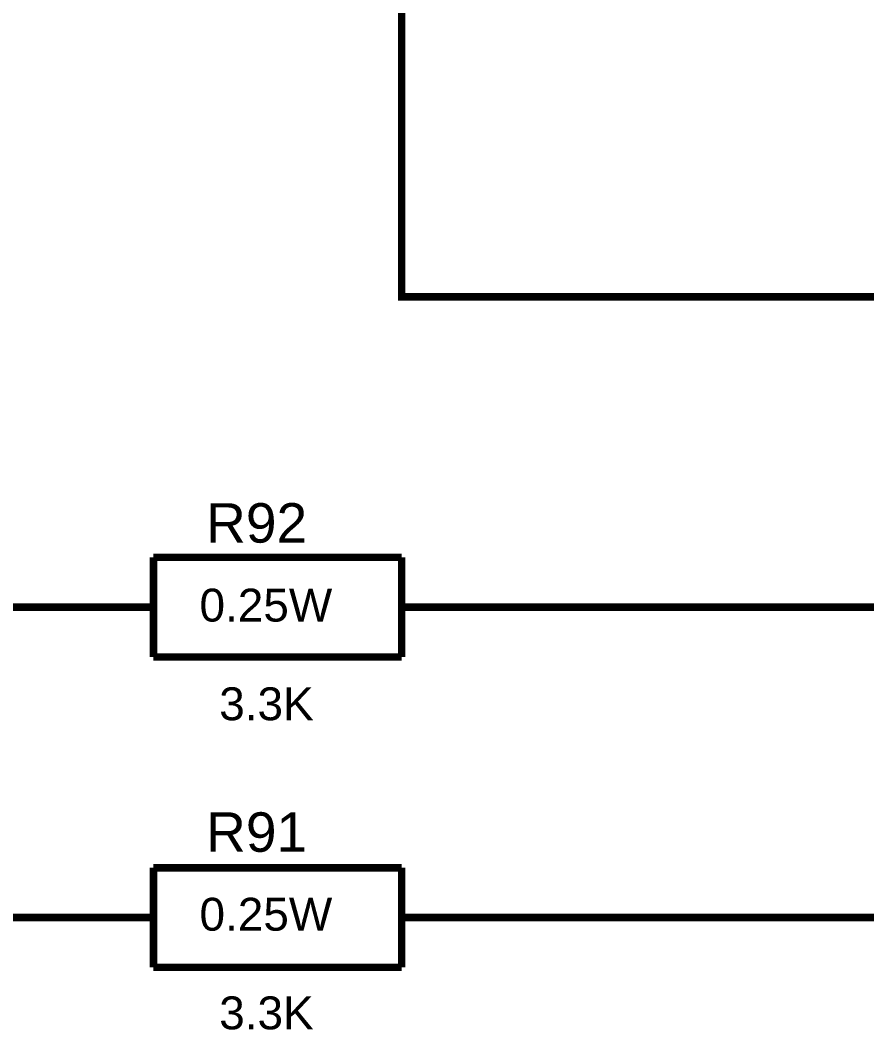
# Model space of a CAD drawing. Header units: millimetres. Extents: x -2024 to 917, y -725 to 13.
# Drawn here: x -1611.93 to -1577.82, y -481.19 to -440.52 of the extents above; entities that cross this region are included whole.
import ezdxf

# ---------------------------------------------------------------- set-up
doc = ezdxf.new("R2010")
doc.units = ezdxf.units.MM
doc.styles.get("Standard").update_dxf_attribs({"font": 'arial.ttf'})

msp = doc.modelspace()

# ---------------------------------------------------------------- linework, layer by layer
at = {"color": 7, "const_width": 0.3}
for points in [[(-1609.062, -404.175), (-1596.566, -404.175), (-1596.566, -451.666), (-1541.6, -451.666)], [(-1606.563, -462.164), (-1606.563, -466.172)], [(-1606.563, -462.164), (-1596.566, -462.164)], [(-1596.566, -462.164), (-1596.566, -466.172)], [(-1609.062, -464.168), (-1641.552, -464.168)], [(-1606.563, -464.168), (-1609.062, -464.168)], [(-1596.566, -464.168), (-1594.067, -464.168)], [(-1411.658, -464.168), (-1594.067, -464.168)], [(-1606.563, -466.172), (-1596.566, -466.172)], [(-1606.563, -474.666), (-1606.563, -478.674)], [(-1606.563, -474.666), (-1596.566, -474.666)], [(-1596.566, -474.666), (-1596.566, -478.674)], [(-1609.062, -476.67), (-1621.558, -476.67), (-1686.521, -476.67)], [(-1606.563, -476.67), (-1609.062, -476.67)], [(-1596.566, -476.67), (-1594.067, -476.67)], [(-1411.658, -476.67), (-1594.067, -476.67)], [(-1606.563, -478.674), (-1596.566, -478.674)]]:
    msp.add_lwpolyline(points, dxfattribs=at)

# ---------------------------------------------------------------- texts
at = {"color": 7}
for s, height, p in [('R92', 1.5897, (-1604.445, -461.568)), ('0.25W', 1.3247, (-1604.709, -464.748)), ('3.3K', 1.3247, (-1603.915, -468.722)), ('R91', 1.5897, (-1604.445, -474.021)), ('0.25W', 1.3247, (-1604.709, -477.2)), ('3.3K', 1.3247, (-1603.915, -481.174))]:
    msp.add_text(s, height=height, dxfattribs=at).set_placement(p)

doc.saveas('drawing.dxf')
